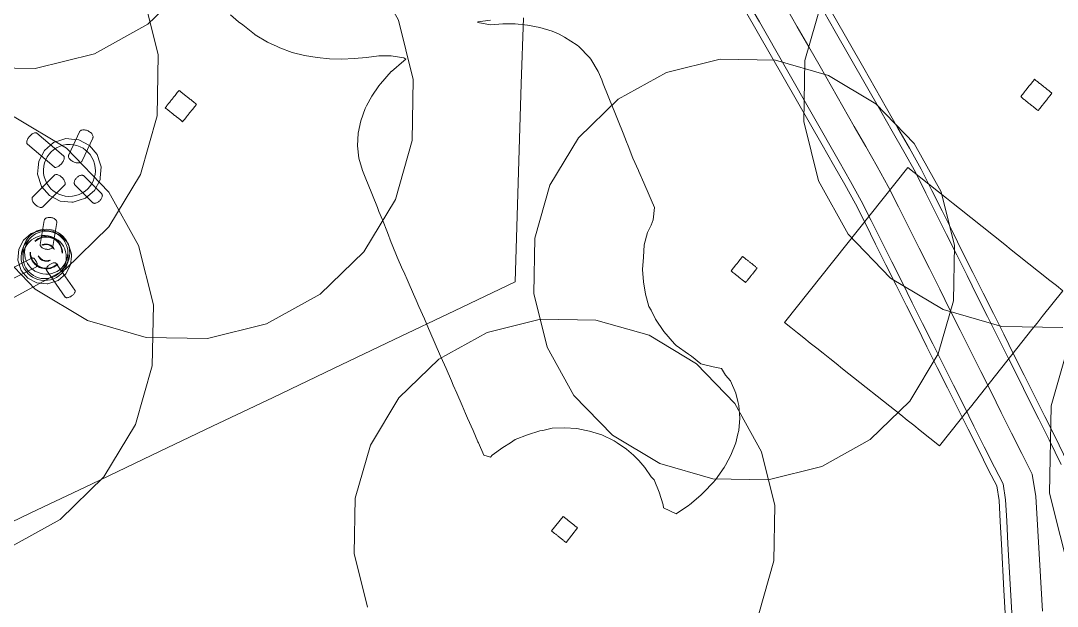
# Model space of a CAD drawing. Header units: millimetres. Extents: x -31757 to 121236, y -27283 to 59400.
# Drawn here: x 52643 to 61016, y 1683 to 6413 of the extents above; entities that cross this region are included whole.
import ezdxf

# ---------------------------------------------------------------- set-up
doc = ezdxf.new("R2010")
doc.units = ezdxf.units.MM
doc.layers.add('10_見えがかり', color=7, linetype='Continuous', lineweight=13)
doc.layers.add('30_敷地・外構', color=8, linetype='Continuous', lineweight=9)

msp = doc.modelspace()

# ---------------------------------------------------------------- linework, layer by layer
at = {"layer": '10_見えがかり'}
for points in [[(52332.9, 9781.7), (52826.2, 9773.1), (53300.5, 9637.1), (53723.4, 9383), (54066.2, 9028.1), (54305.4, 8596.6), (54424.7, 8117.8), (54416.1, 7624.5), (54280.1, 7150.2), (54026, 6727.3), (53671.1, 6384.6), (53239.6, 6145.4), (52760.8, 6026), (52267.5, 6034.6)], [(52630.4, 7657.2), (53053.3, 7403.1), (53396.1, 7048.1), (53635.3, 6616.6), (53754.6, 6137.9), (53746, 5644.6), (53610, 5170.3), (53355.9, 4747.4), (53001, 4404.6), (52569.5, 4165.4)], [(61060.7, 3935.6), (60567.4, 3944.2), (60093.1, 4080.2), (59670.2, 4334.3), (59327.5, 4689.2), (59088.3, 5120.7), (58968.9, 5599.5), (58977.5, 6092.8), (59113.5, 6567.1), (59367.6, 6990), (59722.6, 7332.7), (60154.1, 7571.9), (60632.8, 7691.3)], [(53244.1, 7482.3), (53722.8, 7601.7), (54216.1, 7593), (54690.4, 7457.1), (55113.3, 7202.9), (55456.1, 6848), (55695.3, 6416.5), (55814.6, 5937.8), (55806, 5444.4), (55670, 4970.2), (55415.9, 4547.3), (55061, 4204.5), (54629.5, 3965.3), (54150.7, 3846), (53657.4, 3854.6), (53183.1, 3990.6), (52760.2, 4244.7), (52417.5, 4599.6)], [(58716.5, 7318.8), (59453, 6029.8), (59545, 5868.7), (59637.1, 5707.6), (59729.1, 5546.5), (59821.9, 5384.1), (59916.4, 5214.8), (60002.5, 5042.7), (60085.5, 4876.7), (60168.5, 4710.7), (60251.5, 4544.8), (60334.4, 4378.8), (60417.4, 4212.8), (60500.4, 4046.8), (60583.4, 3880.8), (60666.4, 3714.8), (60749.3, 3548.9), (60832.3, 3382.9), (60915.3, 3216.9), (60998.3, 3050.9), (61097.8, 2844.7)], [(60595.8, 1627.9), (60585.5, 1813.2), (60565, 2183.8), (60554.7, 2369.1), (60545.8, 2537.3), (60528, 2656.8), (60461.6, 2782.6), (60378.6, 2948.6), (60295.7, 3114.6), (60212.7, 3280.6), (60129.7, 3446.5), (60046.7, 3612.5), (59963.7, 3778.5), (59880.7, 3944.5), (59797.8, 4110.5), (59714.8, 4276.5), (59631.8, 4442.4), (59548.8, 4608.4), (59465.8, 4774.4), (59386, 4934.3), (59299.5, 5089), (59208.2, 5248.8), (59116.1, 5409.9), (58287.6, 6860.1)], [(60648.7, 1630.9), (60617.9, 2186.7), (60607.6, 2372), (60598.5, 2543.2), (60578.3, 2673.4), (60509, 2806.3), (60426, 2972.3), (60343.1, 3138.3), (60260.1, 3304.3), (60177.1, 3470.2), (60094.1, 3636.2), (60011.1, 3802.2), (59928.2, 3968.2), (59845.2, 4134.2), (59762.2, 4300.2), (59679.2, 4466.1), (59596.2, 4632.1), (59513.3, 4798.1), (59432.9, 4959.1), (59345.7, 5115), (59254.2, 5275.1), (58609.8, 6403), (58517.7, 6564.1)], [(59130.8, 6486.9), (59222.8, 6325.8), (59591.1, 5681.3), (59683.1, 5520.2), (59775.8, 5358), (59869.5, 5190), (59955.1, 5019), (60038.1, 4853), (60121.1, 4687), (60204.1, 4521.1), (60287, 4355.1), (60370, 4189.1), (60453, 4023.1), (60536, 3857.1), (60619, 3691.1), (60701.9, 3525.2), (60784.9, 3359.2), (60867.9, 3193.2), (60950.9, 3027.2), (61047.5, 2828.1)], [(57860, 5994.6), (58293.1, 6102.6), (58739.4, 6094.8), (59168.6, 5971.7), (59551.2, 5741.8), (59861.3, 5420.7), (60077.7, 5030.3), (60185.7, 4597.1), (60177.9, 4150.8), (60054.9, 3721.7), (59824.9, 3339.1), (59503.8, 3029), (59113.4, 2812.5), (58680.3, 2704.5), (58233.9, 2712.3), (57804.8, 2835.4), (57422.2, 3065.3), (57112.1, 3386.4), (56895.7, 3776.8), (56787.7, 4210), (56795.5, 4656.3), (56918.5, 5085.4), (57148.4, 5468.1), (57469.5, 5778.2), (57860, 5994.6)], [(60753, 5840.1), (60757.7, 5846), (60762.3, 5851.8), (60790.3, 5887.1), (60795, 5892.9), (60799.7, 5898.8), (60818.4, 5922.3), (60823, 5928.1), (60827.7, 5934), (60832.4, 5939.9), (60838.2, 5935.2), (60844.1, 5930.6), (60850, 5925.9), (60855.8, 5921.2), (60861.7, 5916.5), (60867.6, 5911.9), (60873.4, 5907.2), (60879.3, 5902.5), (60885.2, 5897.9), (60891.1, 5893.2), (60896.9, 5888.5), (60902.8, 5883.9), (60908.7, 5879.2), (60914.5, 5874.5), (60920.4, 5869.9), (60926.3, 5865.2), (60932.1, 5860.5), (60938, 5855.8), (60943.9, 5851.2), (60949.8, 5846.5), (60955.6, 5841.8), (60961.5, 5837.2), (60967.4, 5832.5), (60973.2, 5827.8), (60968.6, 5822), (60963.9, 5816.1), (60959.2, 5810.2), (60940.5, 5786.7), (60935.9, 5780.9), (60931.2, 5775), (60903.2, 5739.8), (60898.5, 5733.9), (60893.9, 5728.1), (60875.2, 5704.6), (60870.5, 5698.7), (60865.8, 5692.8), (60861.2, 5687), (60855.3, 5691.6), (60849.4, 5696.3), (60843.6, 5701), (60837.7, 5705.6), (60831.8, 5710.3), (60826, 5715), (60820.1, 5719.6), (60814.2, 5724.3), (60808.4, 5729), (60802.5, 5733.7), (60796.6, 5738.3), (60790.7, 5743), (60784.9, 5747.7), (60779, 5752.3), (60773.1, 5757), (60767.3, 5761.7), (60761.4, 5766.3), (60755.5, 5771), (60749.7, 5775.7), (60743.8, 5780.3), (60737.9, 5785), (60732, 5789.7), (60726.2, 5794.3), (60720.3, 5799), (60725, 5804.9), (60729.6, 5810.8), (60734.3, 5816.6), (60753, 5840.1)], [(53843, 5750.5), (53847.7, 5756.4), (53852.3, 5762.2), (53857, 5768.1), (53861.7, 5774), (53866.3, 5779.8), (53871, 5785.7), (53875.7, 5791.6), (53880.3, 5797.4), (53885, 5803.3), (53889.7, 5809.2), (53908.3, 5832.7), (53913, 5838.5), (53917.7, 5844.4), (53922.4, 5850.3), (53928.2, 5845.6), (53934.1, 5840.9), (53940, 5836.3), (53963.4, 5817.6), (53969.3, 5812.9), (53975.2, 5808.2), (53981, 5803.6), (53986.9, 5798.9), (53992.8, 5794.2), (53998.7, 5789.6), (54004.5, 5784.9), (54010.4, 5780.2), (54016.3, 5775.6), (54022.1, 5770.9), (54045.6, 5752.2), (54051.5, 5747.6), (54057.4, 5742.9), (54063.2, 5738.2), (54058.6, 5732.3), (54053.9, 5726.5), (54049.2, 5720.6), (54030.5, 5697.1), (54025.9, 5691.3), (54021.2, 5685.4), (54016.5, 5679.5), (54011.9, 5673.7), (54007.2, 5667.8), (54002.5, 5661.9), (53997.9, 5656), (53993.2, 5650.2), (53988.5, 5644.3), (53983.9, 5638.4), (53965.2, 5615), (53960.5, 5609.1), (53955.8, 5603.2), (53951.2, 5597.3), (53945.3, 5602), (53939.4, 5606.7), (53933.6, 5611.4), (53910.1, 5630), (53904.2, 5634.7), (53898.3, 5639.4), (53892.5, 5644), (53886.6, 5648.7), (53880.7, 5653.4), (53874.9, 5658), (53869, 5662.7), (53863.1, 5667.4), (53857.3, 5672), (53851.4, 5676.7), (53827.9, 5695.4), (53822, 5700.1), (53816.2, 5704.7), (53810.3, 5709.4), (53815, 5715.3), (53819.6, 5721.1), (53824.3, 5727), (53843, 5750.5)], [(52590.3, 5637.2), (53013.2, 5383.1), (53356, 5028.1), (53595.2, 4596.6), (53714.5, 4117.9), (53705.9, 3624.6), (53569.9, 3150.3), (53315.8, 2727.4), (52960.9, 2384.6), (52529.3, 2145.4)], [(53120.4, 5519.4), (53123.6, 5522.8), (53127.6, 5525.8), (53132.6, 5528.3), (53138.3, 5530.1), (53144.8, 5531.2), (53151.7, 5531.5), (53159, 5531), (53166.4, 5529.8), (53173.7, 5528), (53180.7, 5525.6), (53187.3, 5522.8), (53193.6, 5519.5), (53199.9, 5515.6), (53206, 5511.2), (53211.6, 5506.2), (53216.6, 5500.9), (53220.8, 5495.3), (53224, 5489.7), (53226.3, 5484.1), (53227.5, 5478.7), (53227.8, 5473.6), (53227.1, 5469), (53225.7, 5464.9), (53138.5, 5280.2), (53136.2, 5276.5), (53133.1, 5273.1), (53129.1, 5270.1), (53124.1, 5267.6), (53118.4, 5265.8), (53111.9, 5264.7), (53104.9, 5264.4), (53097.6, 5264.9), (53090.3, 5266), (53083, 5267.9), (53076, 5270.3), (53069.4, 5273.1), (53063.1, 5276.4), (53056.8, 5280.3), (53050.7, 5284.7), (53045.1, 5289.7), (53040.1, 5295), (53035.9, 5300.5), (53032.6, 5306.2), (53030.4, 5311.8), (53029.2, 5317.2), (53028.9, 5322.3), (53029.6, 5326.9), (53031, 5331), (53118.2, 5515.7), (53120.4, 5519.4)], [(52692.2, 5435), (52693.5, 5441.1), (52695.5, 5447.4), (52698.3, 5454), (52701.7, 5460.5), (52705.6, 5466.9), (52709.8, 5472.9), (52714.3, 5478.5), (52719.1, 5483.8), (52724.4, 5488.9), (52730, 5493.8), (52735.9, 5498.2), (52741.9, 5502), (52747.9, 5505), (52753.7, 5507.2), (52759, 5508.4), (52763.9, 5508.8), (52768.1, 5508.3), (52771.7, 5507), (52774.6, 5505.1), (52989.6, 5322), (52991.9, 5319.5), (52993.7, 5316.1), (52994.9, 5312), (52995.3, 5307.2), (52994.9, 5301.7), (52993.7, 5295.7), (52991.7, 5289.3), (52988.9, 5282.7), (52985.5, 5276.2), (52981.6, 5269.9), (52977.3, 5263.8), (52972.8, 5258.3), (52968.1, 5253), (52962.8, 5247.8), (52957.1, 5242.9), (52951.2, 5238.5), (52945.2, 5234.7), (52939.2, 5231.7), (52933.5, 5229.6), (52928.1, 5228.3), (52923.3, 5227.9), (52919.1, 5228.4), (52915.5, 5229.7), (52912.6, 5231.6), (52697.6, 5414.7), (52695.2, 5417.3), (52693.4, 5420.6), (52692.3, 5424.7), (52691.8, 5429.5), (52692.2, 5435)], [(52834.2, 5364.9), (52907.7, 5428.2), (52976.5, 5450.8), (53007.4, 5460.9), (53077.1, 5454.6), (53112, 5451.4), (53197.8, 5406.4), (53261, 5332.8), (53282.9, 5266.4), (53293.8, 5233.1), (53285.7, 5144.1), (53284.3, 5128.6), (53239.2, 5042.8), (53165.7, 4979.6), (53115.9, 4963.2), (53066, 4946.8), (53055.7, 4947.7), (52961.5, 4956.3), (52875.7, 5001.4), (52812.4, 5074.9), (52779.6, 5174.6), (52784.4, 5226.8), (52789.2, 5279.1), (52834.2, 5364.9)], [(52857.8, 5313.9), (52872.4, 5334.6), (52889.3, 5353.4), (52909.3, 5370.7), (52932, 5385.9), (52957.3, 5398.3), (52984.5, 5407.3), (53013, 5412.5), (53041.9, 5413.8), (53070.4, 5411.1), (53097.8, 5404.8), (53123.4, 5395.1), (53146.7, 5382.7), (53167.5, 5368.2), (53186.3, 5351.3), (53203.6, 5331.3), (53218.8, 5308.5), (53231.1, 5283.3), (53240.1, 5256.1), (53245.4, 5227.6), (53246.7, 5198.7), (53244, 5170.2), (53237.7, 5142.8), (53228, 5117.2), (53215.6, 5093.9), (53201.1, 5073.1), (53184.2, 5054.3), (53164.2, 5037), (53141.4, 5021.8), (53116.2, 5009.5), (53089, 5000.5), (53060.5, 4995.2), (53031.6, 4993.9), (53003.1, 4996.6), (52975.7, 5002.9), (52950.1, 5012.6), (52926.7, 5025), (52906, 5039.5), (52887.2, 5056.4), (52869.8, 5076.4), (52854.7, 5099.2), (52842.3, 5124.4), (52833.3, 5151.6), (52828.1, 5180.1), (52826.8, 5209), (52829.4, 5237.5), (52835.8, 5264.9), (52845.5, 5290.5), (52857.8, 5313.9)], [(59808.6, 5227.6), (59860.8, 5186.1), (59912.9, 5144.6), (60121.6, 4978.6), (60173.8, 4937.1), (60226, 4895.6), (60591.2, 4605.1), (60643.4, 4563.6), (60695.6, 4522.1), (60956.4, 4314.6), (61008.6, 4273.1), (61060.8, 4231.6), (60894.8, 4022.9), (60853.3, 3970.7), (60811.8, 3918.5), (60313.8, 3292.4), (60272.3, 3240.2), (60230.8, 3188.1), (60064.7, 2979.4), (59908.2, 3103.9), (59856.1, 3145.4), (59803.9, 3186.9), (59751.7, 3228.4), (59282.1, 3601.9), (59230, 3643.4), (59177.8, 3684.9), (59125.6, 3726.4), (59073.4, 3767.9), (59021.3, 3809.4), (58969.1, 3850.9), (58916.9, 3892.4), (58864.7, 3933.9), (58812.6, 3975.4), (59808.6, 5227.6)], [(52734.8, 4974.8), (52735, 4979.7), (52736.1, 4983.9), (52737.8, 4987.5), (52740, 4990.3), (52916.6, 5165.3), (52919.4, 5167.5), (52922.9, 5169.2), (52927.2, 5170.2), (52932.1, 5170.4), (52937.5, 5169.7), (52943.3, 5168.2), (52949.4, 5165.9), (52955.6, 5162.8), (52961.7, 5159.1), (52967.5, 5154.9), (52973, 5150.4), (52978, 5145.7), (52982.7, 5140.6), (52987.2, 5135.1), (52991.4, 5129.2), (52995, 5123.1), (52998, 5116.9), (53000.3, 5110.8), (53001.7, 5104.9), (53002.3, 5099.5), (53002.1, 5094.6), (53001.1, 5090.4), (52999.4, 5086.8), (52997.1, 5084), (52820.6, 4909), (52817.7, 4906.8), (52814.2, 4905.1), (52809.9, 4904.2), (52805.1, 4904), (52799.6, 4904.6), (52793.8, 4906.1), (52787.7, 4908.4), (52781.5, 4911.5), (52775.4, 4915.2), (52769.6, 4919.4), (52764.1, 4923.9), (52759.1, 4928.7), (52754.4, 4933.7), (52749.9, 4939.2), (52745.8, 4945.1), (52742.1, 4951.2), (52739.1, 4957.4), (52736.8, 4963.5), (52735.4, 4969.4), (52734.8, 4974.8)], [(53075.1, 5103), (53075.5, 5108), (53076.6, 5113.4), (53078.5, 5118.9), (53081, 5124.6), (53084.2, 5130.1), (53087.8, 5135.3), (53091.8, 5140.2), (53095.9, 5144.7), (53100.4, 5148.8), (53105.3, 5152.8), (53110.6, 5156.4), (53116.1, 5159.6), (53121.7, 5162.1), (53127.2, 5164), (53132.6, 5165.2), (53137.6, 5165.5), (53142.1, 5165.1), (53146, 5164), (53149.4, 5162.3), (53152.1, 5160.1), (53297.5, 5014.8), (53299.7, 5012.1), (53301.4, 5008.8), (53302.4, 5004.8), (53302.8, 5000.3), (53302.5, 4995.3), (53301.4, 4989.9), (53299.5, 4984.4), (53296.9, 4978.8), (53293.8, 4973.3), (53290.1, 4968), (53286.2, 4963.1), (53282, 4958.7), (53277.6, 4954.5), (53272.7, 4950.5), (53267.4, 4946.9), (53261.9, 4943.7), (53256.3, 4941.2), (53250.7, 4939.3), (53245.4, 4938.2), (53240.4, 4937.8), (53235.9, 4938.2), (53231.9, 4939.3), (53228.6, 4941), (53225.9, 4943.2), (53080.5, 5088.5), (53078.3, 5091.2), (53076.6, 5094.6), (53075.5, 5098.5), (53075.1, 5103)], [(52822.9, 4575.2), (52817.5, 4578.4), (52812.7, 4582), (52808.6, 4585.9), (52805.4, 4590), (52803.1, 4594.2), (52801.6, 4598.3), (52801.1, 4602.3), (52801.3, 4606), (52833.4, 4800.5), (52834.3, 4804.1), (52836.1, 4807.7), (52838.8, 4811.1), (52842.3, 4814.3), (52846.7, 4817.1), (52851.8, 4819.5), (52857.5, 4821.4), (52863.7, 4822.7), (52870.1, 4823.5), (52876.6, 4823.7), (52883, 4823.3), (52889.2, 4822.5), (52895.2, 4821.3), (52901.4, 4819.6), (52907.5, 4817.3), (52913.4, 4814.6), (52918.8, 4811.3), (52923.6, 4807.7), (52927.7, 4803.8), (52930.9, 4799.7), (52933.2, 4795.6), (52934.6, 4791.4), (52935.2, 4787.5), (52934.9, 4783.8), (52902.9, 4589.2), (52902, 4585.6), (52900.2, 4582.1), (52897.5, 4578.6), (52894, 4575.5), (52889.6, 4572.6), (52884.5, 4570.2), (52878.8, 4568.3), (52872.6, 4567), (52866.2, 4566.3), (52859.7, 4566.1), (52853.3, 4566.4), (52847.1, 4567.2), (52841, 4568.4), (52834.9, 4570.2), (52828.8, 4572.4), (52822.9, 4575.2)], [(52727.8, 4693.3), (52812, 4721), (52900.2, 4712.9), (52972.7, 4674.9), (53026.1, 4612.8), (53048, 4546.3), (53053.8, 4528.6), (53052.3, 4511.7), (53045.8, 4440.3), (53007.7, 4367.9), (52945.6, 4314.5), (52869.2, 4289.3), (52861.4, 4286.8), (52855.6, 4287.3), (52773.2, 4294.8), (52700.7, 4332.9), (52647.3, 4394.9), (52619.6, 4479.1), (52627.6, 4567.4), (52665.7, 4639.9), (52727.8, 4693.3)], [(52687.6, 4638.5), (52700.6, 4657.1), (52715.9, 4674.1), (52733.9, 4689.7), (52754.4, 4703.3), (52777.2, 4714.5), (52801.8, 4722.6), (52827.5, 4727.3), (52853.6, 4728.4), (52879.4, 4726.1), (52904.2, 4720.3), (52927.4, 4711.6), (52948.5, 4700.5), (52967.3, 4687.4), (52984.4, 4672.1), (53000.1, 4654.2), (53013.9, 4633.7), (53025.2, 4610.9), (53033.4, 4586.4), (53038.2, 4560.8), (53039.5, 4534.8), (53037.2, 4509.1), (53031.5, 4484.4), (53018.6, 4448.9), (53009.9, 4425.8), (52998.8, 4404.8), (52985.7, 4386.1), (52970.4, 4369.2), (52952.5, 4353.6), (52931.9, 4339.9), (52909.1, 4328.8), (52884.5, 4320.7), (52858.8, 4316), (52832.7, 4314.8), (52806.9, 4317.2), (52782.1, 4323), (52758.9, 4331.7), (52737.8, 4342.8), (52719, 4355.9), (52701.9, 4371.2), (52686.2, 4389.1), (52672.4, 4409.6), (52661.2, 4432.4), (52652.9, 4456.9), (52648.1, 4482.5), (52646.9, 4508.5), (52649.2, 4534.2), (52654.8, 4558.9), (52667.8, 4594.4), (52676.4, 4617.5), (52687.6, 4638.5)], [(52690.1, 4611.3), (52700.3, 4630.7), (52712.4, 4647.9), (52726.4, 4663.5), (52743, 4677.8), (52761.9, 4690.4), (52782.9, 4700.7), (52805.6, 4708.1), (52829.2, 4712.5), (52853.3, 4713.5), (52877.1, 4711.3), (52899.9, 4706), (52921.3, 4698), (52940.7, 4687.8), (52958, 4675.7), (52973.8, 4661.7), (52988.3, 4645.1), (53000.9, 4626.2), (53011.3, 4605.3), (53018.9, 4582.7), (53023.3, 4559.1), (53024.5, 4535.2), (53022.4, 4511.5), (53017.1, 4488.8), (53004.2, 4453.2), (52996.2, 4432), (52986, 4412.6), (52973.9, 4395.4), (52959.9, 4379.8), (52943.3, 4365.5), (52924.4, 4352.9), (52903.4, 4342.6), (52880.8, 4335.2), (52857.1, 4330.8), (52833, 4329.8), (52809.3, 4332), (52786.4, 4337.2), (52765.1, 4345.2), (52745.6, 4355.5), (52728.3, 4367.6), (52712.6, 4381.6), (52698.1, 4398.2), (52685.4, 4417.1), (52675, 4438), (52667.4, 4460.6), (52663, 4484.2), (52661.8, 4508.1), (52664, 4531.8), (52669.2, 4554.5), (52682.1, 4590.1), (52690.1, 4611.3)], [(52669.2, 4554.5), (52682.1, 4590.1), (52690.1, 4611.3), (52700.3, 4630.7), (52709.5, 4643.7), (52709.2, 4644), (52702.9, 4638.5), (52687.7, 4621.6), (52674.6, 4602.9), (52666, 4586.7), (52662.1, 4569.8), (52659.8, 4544.1), (52661.1, 4518), (52662, 4513.1), (52662.3, 4513.1), (52664, 4531.8), (52669.2, 4554.5)], [(52864.1, 4675.8), (52840.4, 4678), (52816.3, 4676.9), (52792.6, 4672.6), (52770, 4665.1), (52749, 4654.9), (52730.1, 4642.3), (52713.5, 4627.9), (52699.5, 4612.3), (52687.4, 4595.1), (52680.1, 4581.4), (52676.9, 4567.4), (52674.8, 4543.7), (52675.9, 4519.7), (52680.4, 4496.1), (52688, 4473.6), (52698.3, 4452.6), (52711, 4433.7), (52725.5, 4417.2), (52741.2, 4403.1), (52758.5, 4391.1), (52778, 4380.8), (52799.4, 4372.8), (52822.2, 4367.5), (52846, 4365.3), (52870, 4366.4), (52893.7, 4370.7), (52916.3, 4378.2), (52937.3, 4388.4), (52956.3, 4401), (52972.8, 4415.4), (52986.9, 4431), (52998.9, 4448.2), (53006.2, 4461.9), (53009.4, 4475.9), (53011.5, 4499.6), (53010.4, 4523.6), (53005.9, 4547.2), (52998.4, 4569.7), (52988, 4590.7), (52975.3, 4609.6), (52960.8, 4626.1), (52945.1, 4640.2), (52927.8, 4652.2), (52908.3, 4662.5), (52887, 4670.5), (52864.1, 4675.8)], [(52799.7, 4660.6), (52816.7, 4666.2), (52834.5, 4669.5), (52852.5, 4670.3), (52870.3, 4668.6), (52887.5, 4664.7), (52903.5, 4658.7), (52918.1, 4651), (52931, 4641.9), (52942.8, 4631.4), (52953.7, 4619), (52963.2, 4604.8), (52971, 4589.1), (52976.7, 4572.2), (52980, 4554.5), (52980.9, 4536.5), (52980.8, 4536.2), (52979.9, 4554.2), (52976.6, 4571.9), (52970.9, 4588.8), (52963.1, 4604.5), (52953.6, 4618.7), (52942.7, 4631.1), (52930.9, 4641.6), (52918, 4650.7), (52903.4, 4658.4), (52887.3, 4664.4), (52870.2, 4668.3), (52852.4, 4670), (52834.3, 4669.2), (52816.6, 4665.9), (52799.6, 4660.3), (52783.9, 4652.7), (52769.7, 4643.2), (52757.2, 4632.5), (52757.4, 4632.8), (52769.8, 4643.5), (52784, 4653), (52799.7, 4660.6)], [(52801.2, 4657), (52817.7, 4662.4), (52834.9, 4665.5), (52852.4, 4666.3), (52869.7, 4664.7), (52886.3, 4660.9), (52901.8, 4655.1), (52916, 4647.6), (52928.6, 4638.8), (52940, 4628.6), (52950.5, 4616.6), (52959.8, 4602.8), (52967.3, 4587.6), (52972.8, 4571.2), (52976, 4554), (52976.9, 4536.6), (52976.8, 4536.3), (52975.9, 4553.7), (52972.7, 4570.9), (52967.2, 4587.3), (52959.7, 4602.5), (52950.4, 4616.3), (52939.9, 4628.3), (52928.5, 4638.5), (52915.9, 4647.3), (52901.7, 4654.8), (52886.2, 4660.6), (52869.6, 4664.4), (52852.3, 4666), (52834.8, 4665.2), (52817.6, 4662.1), (52801.1, 4656.7), (52785.9, 4649.2), (52772.1, 4640.1), (52760.1, 4629.6), (52760.2, 4629.9), (52772.2, 4640.4), (52786, 4649.5), (52801.2, 4657)], [(52841.6, 4608.9), (52851.2, 4609.4), (52860.7, 4608.5), (52869.9, 4606.4), (52878.4, 4603.2), (52886.2, 4599.1), (52893.1, 4594.2), (52899.4, 4588.6), (52905.2, 4582), (52910.3, 4574.4), (52914.4, 4566.1), (52914.3, 4565.8), (52910.2, 4574.1), (52905.1, 4581.7), (52899.3, 4588.3), (52893, 4593.9), (52886.1, 4598.8), (52878.3, 4602.9), (52869.7, 4606.1), (52860.6, 4608.2), (52851.1, 4609.1), (52841.5, 4608.6), (52832, 4606.9), (52823, 4603.9), (52814.6, 4599.8), (52814.7, 4600.1), (52823.1, 4604.2), (52832.1, 4607.2), (52841.6, 4608.9)], [(52842.1, 4605), (52851.1, 4605.4), (52860.1, 4604.5), (52868.7, 4602.6), (52876.8, 4599.5), (52884.1, 4595.7), (52890.6, 4591.1), (52896.6, 4585.8), (52902, 4579.6), (52906.8, 4572.5), (52906.7, 4572.2), (52901.9, 4579.3), (52896.5, 4585.5), (52890.5, 4590.8), (52884, 4595.4), (52876.7, 4599.2), (52868.6, 4602.3), (52860, 4604.3), (52851, 4605.1), (52841.9, 4604.7), (52833, 4603), (52824.5, 4600.2), (52824.6, 4600.5), (52833.1, 4603.3), (52842.1, 4605)], [(52718.6, 4542.9), (52719.5, 4524.9), (52722.8, 4507.3), (52728.5, 4490.3), (52736.3, 4474.6), (52745.8, 4460.4), (52756.6, 4448), (52768.4, 4437.5), (52781.4, 4428.5), (52796, 4420.8), (52812, 4414.8), (52829.2, 4410.8), (52847, 4409.1), (52865, 4409.9), (52882.8, 4413.2), (52899.8, 4418.8), (52915.5, 4426.5), (52929.7, 4435.9), (52942.1, 4446.7), (52942, 4446.4), (52929.6, 4435.6), (52915.4, 4426.2), (52899.7, 4418.5), (52882.7, 4412.9), (52864.9, 4409.6), (52846.9, 4408.8), (52829.1, 4410.5), (52811.9, 4414.5), (52795.9, 4420.5), (52781.3, 4428.2), (52768.3, 4437.2), (52756.5, 4447.7), (52745.7, 4460.2), (52736.2, 4474.3), (52728.4, 4490), (52722.7, 4507), (52719.4, 4524.7), (52718.5, 4542.6), (52718.6, 4542.9)], [(52722.6, 4542.8), (52723.4, 4525.4), (52726.7, 4508.2), (52732.2, 4491.8), (52739.7, 4476.6), (52749, 4462.9), (52759.5, 4450.8), (52770.9, 4440.6), (52783.5, 4431.9), (52797.7, 4424.4), (52813.2, 4418.6), (52829.8, 4414.7), (52847.1, 4413.1), (52864.6, 4413.9), (52881.8, 4417.1), (52898.2, 4422.5), (52913.5, 4429.9), (52927.3, 4439.1), (52939.3, 4449.5), (52939.2, 4449.2), (52927.2, 4438.8), (52913.4, 4429.6), (52898.1, 4422.2), (52881.7, 4416.8), (52864.5, 4413.6), (52847, 4412.8), (52829.7, 4414.4), (52813.1, 4418.3), (52797.6, 4424.1), (52783.4, 4431.6), (52770.8, 4440.3), (52759.4, 4450.5), (52748.8, 4462.6), (52739.6, 4476.3), (52732.1, 4491.5), (52726.6, 4507.9), (52723.3, 4525.1), (52722.5, 4542.5), (52722.6, 4542.8)], [(53017.1, 4488.8), (53004.2, 4453.2), (52996.2, 4432), (52986, 4412.6), (52976.8, 4399.6), (52977.1, 4399.3), (52983.4, 4404.7), (52998.6, 4421.7), (53011.7, 4440.4), (53020.3, 4456.6), (53024.2, 4473.5), (53026.5, 4499.2), (53025.3, 4525.3), (53024.4, 4530.2), (53024, 4530.1), (53022.4, 4511.5), (53017.1, 4488.8)], [(52525.8, 4389.5), (52734.3, 4495.6), (52736.5, 4496.3), (52739, 4496.6), (52741.7, 4496.2), (52744.8, 4495.3), (52748, 4493.7), (52751.3, 4491.4), (52754.7, 4488.6), (52758, 4485.2), (52761.1, 4481.5), (52763.9, 4477.5), (52766.5, 4473.4), (52768.7, 4469.3), (52770.7, 4465.1), (52772.5, 4460.6), (52774.1, 4455.9), (52775.2, 4451.2), (52776, 4446.6), (52776.3, 4442.3), (52776.2, 4438.2), (52775.6, 4434.7), (52774.6, 4431.6), (52773.2, 4429.2), (52771.6, 4427.3), (52769.7, 4426.1), (52561.2, 4320)], [(52785.1, 4513.4), (52789.2, 4505), (52794.3, 4497.4), (52800.1, 4490.8), (52806.4, 4485.2), (52813.3, 4480.4), (52821.1, 4476.3), (52829.6, 4473.1), (52838.8, 4471), (52848.3, 4470.1), (52857.9, 4470.5), (52867.4, 4472.2), (52876.4, 4475.2), (52884.8, 4479.3), (52884.7, 4479), (52876.3, 4474.9), (52867.3, 4471.9), (52857.8, 4470.2), (52848.2, 4469.8), (52838.7, 4470.7), (52829.5, 4472.8), (52821, 4476), (52813.2, 4480.1), (52806.3, 4484.9), (52800, 4490.5), (52794.2, 4497.1), (52789.1, 4504.7), (52785, 4513.1), (52785.1, 4513.4)], [(52792.6, 4506.7), (52792.7, 4507), (52797.5, 4499.9), (52802.9, 4493.6), (52808.9, 4488.3), (52815.4, 4483.8), (52822.7, 4479.9), (52830.8, 4476.9), (52839.4, 4474.9), (52848.4, 4474.1), (52857.4, 4474.5), (52866.4, 4476.1), (52874.9, 4478.9), (52874.8, 4478.6), (52866.3, 4475.8), (52857.3, 4474.2), (52848.3, 4473.8), (52839.3, 4474.6), (52830.7, 4476.6), (52822.6, 4479.6), (52815.3, 4483.5), (52808.8, 4488), (52802.8, 4493.3), (52797.4, 4499.6), (52792.6, 4506.7)], [(52850.7, 4411.2), (52852.2, 4415.3), (52854.4, 4419.7), (52857.3, 4424.1), (52860.8, 4428.6), (52864.8, 4432.9), (52869.1, 4436.9), (52873.6, 4440.7), (52878.2, 4444.1), (52882.9, 4447.2), (52888, 4450.1), (52893.4, 4452.7), (52898.8, 4454.9), (52904.2, 4456.6), (52909.4, 4457.8), (52914.2, 4458.3), (52918.5, 4458.3), (52922.3, 4457.6), (52925.4, 4456.4), (52927.9, 4454.8), (52929.7, 4452.8), (53080.6, 4235.2), (53081.8, 4232.8), (53082.5, 4230), (53082.5, 4226.6), (53081.8, 4222.9), (53080.4, 4218.8), (53078.2, 4214.4), (53075.3, 4210), (53071.8, 4205.5), (53067.8, 4201.2), (53063.5, 4197.2), (53059, 4193.4), (53054.4, 4190), (53049.6, 4186.9), (53044.5, 4184), (53039.2, 4181.4), (53033.8, 4179.2), (53028.4, 4177.5), (53023.2, 4176.3), (53018.4, 4175.8), (53014, 4175.8), (53010.2, 4176.5), (53007.1, 4177.7), (53004.7, 4179.3), (53002.9, 4181.3), (52852, 4398.9), (52850.7, 4401.2), (52850.1, 4404.1), (52850, 4407.5), (52850.7, 4411.2)], [(58420.2, 4440.5), (58424.1, 4445.4), (58428, 4450.2), (58431.9, 4455.1), (58435.8, 4460), (58474.7, 4508.9), (58479.6, 4505.1), (58484.5, 4501.2), (58489.4, 4497.3), (58504, 4485.6), (58513.8, 4477.8), (58518.7, 4473.9), (58523.6, 4470), (58528.5, 4466.1), (58533.4, 4462.3), (58538.3, 4458.4), (58543.2, 4454.5), (58548.1, 4450.6), (58552.9, 4446.7), (58562.7, 4438.9), (58577.4, 4427.2), (58582.3, 4423.3), (58587.2, 4419.5), (58592.1, 4415.6), (58584.3, 4405.8), (58580.4, 4400.9), (58576.5, 4396), (58553.2, 4366.7), (58549.3, 4361.8), (58545.4, 4356.9), (58541.5, 4352), (58537.6, 4347.1), (58514.3, 4317.7), (58510.4, 4312.8), (58506.5, 4308), (58498.7, 4298.2), (58493.8, 4302.1), (58488.9, 4306), (58484, 4309.8), (58469.3, 4321.5), (58459.6, 4329.3), (58454.7, 4333.2), (58449.8, 4337.1), (58444.9, 4341), (58440, 4344.9), (58435.1, 4348.8), (58430.2, 4352.6), (58425.3, 4356.5), (58420.4, 4360.4), (58410.7, 4368.2), (58396, 4379.9), (58391.1, 4383.8), (58386.2, 4387.7), (58381.3, 4391.6), (58420.2, 4440.5)], [(56409.9, 3894.7), (56843, 4002.6), (57289.3, 3994.9), (57718.4, 3871.8), (58101.1, 3641.9), (58411.2, 3320.8), (58627.6, 2930.4), (58735.6, 2497.2), (58727.8, 2050.9), (58604.7, 1621.8)], [(61466.2, 1297.3), (61124.5, 1913.7), (60954, 2597.6), (60966.3, 3302.4), (61160.5, 3979.9)], [(55445.6, 1676.9), (55337.6, 2110.1), (55345.4, 2556.4), (55468.4, 2985.5), (55698.3, 3368.1), (56019.4, 3678.2), (56409.9, 3894.7)], [(57024.6, 2409), (57029.5, 2405.1), (57039.2, 2397.3), (57044.1, 2393.5), (57049, 2389.6), (57053.9, 2385.7), (57058.8, 2381.8), (57063.7, 2377.9), (57068.6, 2374), (57073.5, 2370.1), (57078.4, 2366.2), (57083.3, 2362.3), (57088.2, 2358.4), (57093, 2354.6), (57097.9, 2350.7), (57102.8, 2346.8), (57107.7, 2342.9), (57112.6, 2339), (57117.5, 2335.1), (57122.4, 2331.2), (57127.3, 2327.3), (57137.1, 2319.5), (57142, 2315.6), (57048.6, 2198.3), (57043.7, 2202.1), (57033.9, 2209.9), (57029, 2213.8), (57024.1, 2217.7), (57019.2, 2221.6), (57014.3, 2225.5), (57009.5, 2229.4), (57004.6, 2233.3), (56999.7, 2237.2), (56994.8, 2241.1), (56989.9, 2244.9), (56985, 2248.8), (56980.1, 2252.7), (56975.2, 2256.6), (56970.3, 2260.5), (56965.4, 2264.4), (56960.5, 2268.3), (56955.6, 2272.2), (56950.8, 2276.1), (56945.9, 2280), (56936.1, 2287.7), (56931.2, 2291.6), (57024.6, 2409)]]:
    msp.add_lwpolyline(points, dxfattribs=at)
at = {"layer": '30_敷地・外構'}
for points in [[(58444.5, 3303.6), (58451.6, 3203.6), (58443, 3103.6), (58436.6, 3075.8), (58419, 3003.6), (58380, 2903.6), (58336.6, 2822.1), (58326, 2803.6), (58254.1, 2703.6), (58236.6, 2683.4), (58161.8, 2603.6), (58136.6, 2580.3), (58045.1, 2503.6), (58036.6, 2497.3), (57936.6, 2430.4), (57836.6, 2478.5), (57831.8, 2503.6), (57799.7, 2603.6), (57759.7, 2703.6), (57736.6, 2729.1), (57685.8, 2803.6), (57636.6, 2861.3), (57594.3, 2903.6), (57536.6, 2952.8), (57462.1, 3003.6), (57436.6, 3019.2), (57336.6, 3066.6), (57236.6, 3098.8), (57211.5, 3103.6), (57136.6, 3119), (57036.6, 3125.4), (56936.6, 3120.7), (56861.7, 3103.6), (56836.6, 3098.9), (56736.6, 3066.6), (56636.6, 3029.5), (56600.3, 3003.7), (56536.6, 2965.4), (56451.5, 2903.7), (56436.6, 2888.8), (56384.7, 2903.7), (56340.3, 3003.7), (56336.6, 3012.1), (56297.2, 3103.7), (56253.2, 3203.7), (56236.6, 3240.8), (56209.6, 3303.7), (56165.9, 3403.7), (56136.6, 3469.4), (56121.9, 3503.7), (56078.5, 3603.7), (56036.7, 3697.8), (56034.1, 3703.7), (55991, 3803.7), (55946.8, 3903.7), (55936.7, 3926.5), (55903.5, 4003.7), (55859.6, 4103.7), (55836.7, 4155.2), (55815.8, 4203.7), (55772.3, 4303.7), (55736.7, 4383.6), (55728, 4403.7), (55685.2, 4503.7), (55644.3, 4603.7), (55636.7, 4622.2), (55604.7, 4703.7), (55564.7, 4803.7), (55536.7, 4872.3), (55524.4, 4903.7), (55484.8, 5003.7), (55444.3, 5103.7), (55436.7, 5122.2), (55404.8, 5203.7), (55374.5, 5303.7), (55363.3, 5403.7), (55369, 5503.7), (55390.1, 5603.7), (55425.9, 5703.7), (55436.8, 5725.4), (55478.7, 5803.7), (55536.8, 5888.4), (55548.1, 5903.7), (55636.8, 6002.4), (55638.1, 6003.7), (55736.8, 6089.6), (55754.8, 6103.7), (55736.8, 6112.1), (55636.8, 6130.2), (55536.8, 6130.8), (55436.8, 6116.6), (55336.8, 6107.4), (55236.9, 6103.7), (55236.8, 6103.7), (55236.6, 6103.7), (55136.8, 6106), (55036.8, 6114.9), (54936.8, 6131.5), (54836.8, 6157), (54736.8, 6193.1), (54713.7, 6203.8), (54636.8, 6239), (54536.8, 6298.7), (54531.9, 6303.8), (54436.8, 6380.1), (54401.6, 6403.8), (54336.8, 6461.6)], [(58824.2, 6525.5), (58916.3, 6364.4), (59008.4, 6203.3), (59100.4, 6042.1), (59192.5, 5881), (59284.5, 5719.9), (59376.6, 5558.8), (59468.7, 5397.6), (59560.7, 5236.5), (59651.2, 5074.5), (59734.2, 4908.6), (59817.2, 4742.6), (59900.1, 4576.6), (59983.1, 4410.6), (60066.1, 4244.6), (60149.1, 4078.6), (60232.1, 3912.7), (60315, 3746.7), (60398, 3580.7), (60481, 3414.7), (60564, 3248.7), (60647, 3082.7), (60729.9, 2916.8), (60812.9, 2750.8), (60843.9, 2571), (60854.2, 2385.7), (60864.5, 2200.4), (60874.8, 2015.1), (60885.1, 1829.8), (60895.4, 1644.6)], [(52236.6, 2203.9), (52725.5, 2437.2), (53214.4, 2670.5), (53703.3, 2903.8), (54192.2, 3137.1), (54681.1, 3370.4), (55170, 3603.7), (55658.9, 3837), (56147.8, 4070.4), (56636.7, 4303.7), (56653.4, 4837), (56670.1, 5370.3), (56686.8, 5903.7), (56703.5, 6437)], [(56436.8, 6416.7), (56336.8, 6404.4), (56335.3, 6403.7), (56336.8, 6399.1), (56436.8, 6379.4), (56536.8, 6387.6), (56636.8, 6387.4), (56736.8, 6377.9), (56836.8, 6358.3), (56936.8, 6327.4), (56992.4, 6303.6), (57036.8, 6281.4), (57136.8, 6215.9), (57152, 6203.6), (57236.8, 6117.2), (57247.9, 6103.6), (57307.7, 6003.6), (57336.8, 5934.8), (57349.1, 5903.6), (57388.7, 5803.6), (57429.2, 5703.6), (57436.8, 5685.1), (57468.8, 5603.6), (57508.8, 5503.6), (57536.7, 5435), (57549.1, 5403.6), (57588.9, 5303.6), (57633, 5203.6), (57636.7, 5195.2), (57676.1, 5103.6), (57720.2, 5003.6), (57736.7, 4966.4), (57763.7, 4903.6), (57750.6, 4803.6), (57736.7, 4760.7), (57705, 4703.6), (57678.2, 4603.6), (57672.7, 4503.6), (57666.7, 4403.6), (57672.8, 4303.6), (57689.1, 4203.6), (57717.7, 4103.6), (57736.7, 4074.6), (57771.2, 4003.6), (57836.7, 3903.7), (57836.7, 3903.6), (57925, 3803.6), (57936.7, 3790.6), (58036.7, 3718.4), (58061.2, 3703.6), (58136.6, 3642.8), (58236.6, 3617.4), (58303.6, 3603.6), (58336.6, 3549.8), (58376, 3503.6), (58418.6, 3403.6), (58436.6, 3336.7), (58444.5, 3303.6)]]:
    msp.add_lwpolyline(points, dxfattribs=at)

doc.saveas('drawing.dxf')
